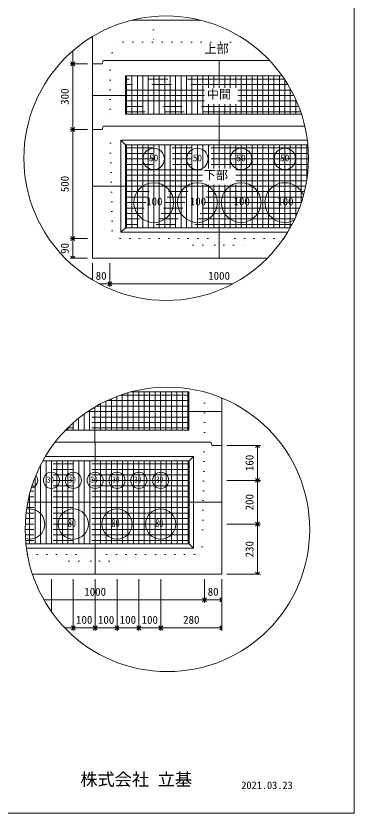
# Model space of a CAD drawing. Units: millimetres, scale not verified. Extents: x -9756 to 9756, y -4614 to 4614.
# Drawn here: x -5896 to -3685, y -3936 to 1277 of the extents above; entities that cross this region are included whole.
import ezdxf
from ezdxf.enums import TextEntityAlignment as Align

# ---------------------------------------------------------------- set-up
doc = ezdxf.new("R2010")
doc.units = ezdxf.units.MM
doc.header["$LTSCALE"] = 20
for name, pattern in [('DASHED1', [1.8, 1.2, -0.6]), ('USER2', [50.8, 31.75, -6.35, 6.35, -6.35]), ('USER5', [3.185, 0.01, -3.175])]:
    doc.linetypes.add(name, pattern=pattern)
for name, color, linetype, lineweight in [('0-2_waku', 7, 'Continuous', 18), ('0-3_gaikei', 7, 'Continuous', 18), ('0-4_kakure', 7, 'DASHED1', 5), ('0-5_sunpou', 7, 'Continuous', 5), ('0-7_hole', 7, 'Continuous', 18), ('0-8_uchigawa', 6, 'Continuous', 18), ('0-D_文字１', 7, 'Continuous', 18), ('0-E_コア部分\u3000寸法補助線3', 150, 'USER2', 18), ('0-F_コア部分\u3000寸法補助線2', 150, 'USER2', 18), ('1-0_コア部分\u3000中心補助線', 1, 'Continuous', 18), ('1-1_コア部分\u3000寸法補助線', 7, 'USER2', 5), ('1-2_uchigawa2', 6, 'USER2', 18)]:
    doc.layers.add(name, color=color, linetype=linetype, lineweight=lineweight)
doc.styles.add('ＭＳ ゴシック', font='')
doc.styles.get('ＭＳ ゴシック').set_extended_font_data('MS Gothic')

# ---------------------------------------------------------------- blocks, each defined once
blk = doc.blocks.new('_Open90')
at = {"layer": '0-5_sunpou'}
blk.add_line((0, 0), (-1, 0), dxfattribs=at)
blk.add_lwpolyline([(-0.5, 0.5), (0, 0), (-0.5, -0.5)], dxfattribs=at)

msp = doc.modelspace()

# ---------------------------------------------------------------- linework, layer by layer
at = {"layer": '0-2_waku'}
for p in [(-3684.87, 4613.79), (-9756.06, -3936.21)]:
    msp.add_line(p, (-3684.87, -3936.21), dxfattribs=at)
at = {"layer": '0-3_gaikei'}
for p, q in [((-5138.67, 1249.55), (-5031.44, 1249.55)), ((-5138.67, 1249.55), (-5031.44, 1249.55)), ((-5138.67, 1249.55), (-5031.44, 1249.55)), ((-4688.1, 1249.55), (-5138.67, 1249.55)), ((-5138.58, 1249.55), (-4688.1, 1249.55)), ((-5138.58, 1249.55), (-4688.1, 1249.55)), ((-5395.72, 963.85), (-5395.72, 1142.44)), ((-5395.72, 963.85), (-5395.72, -307.53)), ((-5331.43, 963.85), (-5395.72, 963.85)), ((-5331.43, 963.85), (-5395.72, 963.85)), ((-5324.29, 985.28), (-5331.43, 963.85)), ((-4565.96, 985.28), (-5323.07, 985.28)), ((-4236.65, 985.28), (-4567.18, 985.28)), ((-5331.43, 535.29), (-5395.72, 535.29)), ((-5331.43, 535.29), (-5395.72, 535.29)), ((-5324.29, 556.72), (-5331.43, 535.29)), ((-4565.96, 556.72), (-5323.07, 556.72)), ((-4007.06, 556.72), (-4567.18, 556.72)), ((-5395.72, -307.53), (-4252.29, -307.53)), ((-5395.72, -307.53), (-4252.29, -307.53)), ((-5395.72, -307.53), (-4252.29, -307.53)), ((-4549.12, -1931.65), (-4549.12, -1221.45)), ((-4620.54, -1510.24), (-4613.4, -1531.67)), ((-4549.12, -1531.67), (-4613.4, -1531.67))]:
    msp.add_line(p, q, dxfattribs=at)
for points in [[(-4620.54, -1510.24), (-5377.66, -1510.24), (-5639.68, -1510.24)], [(-5787.78, -2374.49), (-4549.12, -2374.49), (-4549.12, -1531.67)], [(-5769.64, -2374.49), (-4549.12, -2374.49), (-4549.12, -1531.67)]]:
    msp.add_lwpolyline(points, dxfattribs=at)
at = {"layer": '0-4_kakure', "linetype": 'USER5', "lineweight": 18}
for p, q in [((-4995.73, 1249.55), (-4995.73, 1273.59)), ((-4995.73, 1249.55), (-4995.73, 1106.7)), ((-5265.93, 1035.27), (-5194.51, 1106.7)), ((-5194.51, 1106.7), (-4376.52, 1106.7)), ((-5265.93, 1035.27), (-5280.22, 985.28)), ((-5280.22, 985.28), (-5280.22, 556.72)), ((-5265.47, -128.97), (-5280.22, 556.72)), ((-5265.47, -128.97), (-5214.39, -178.97)), ((-5214.39, -178.97), (-4565.96, -178.97)), ((-4737.38, -221.82), (-4780.24, -178.97)), ((-4146.05, -178.97), (-4565.96, -178.97)), ((-4394.54, -221.82), (-4351.68, -178.97)), ((-4737.38, -221.82), (-4594.53, -221.82)), ((-4594.53, -221.82), (-4588.81, -307.53)), ((-4537.39, -221.82), (-4543.1, -307.53)), ((-4537.39, -221.82), (-4394.54, -221.82)), ((-4663.39, -1510.24), (-4663.39, -1182.61)), ((-4663.39, -1510.24), (-4678.14, -2195.93)), ((-4678.14, -2195.93), (-4729.22, -2245.93)), ((-5820.57, -2245.93), (-5377.65, -2245.93)), ((-5549.07, -2288.78), (-5591.93, -2245.93)), ((-5549.07, -2288.78), (-5406.22, -2288.78)), ((-5406.22, -2288.78), (-5400.51, -2374.49)), ((-4729.22, -2245.93), (-5377.65, -2245.93)), ((-5349.08, -2288.78), (-5354.8, -2374.49)), ((-5349.08, -2288.78), (-5206.23, -2288.78)), ((-5206.23, -2288.78), (-5163.37, -2245.93))]:
    msp.add_line(p, q, dxfattribs=at)
at = {"layer": '0-5_sunpou', "color": 150, "lineweight": 18}
for p, q in [((-5523.31, 1049.4), (-5523.31, 989.56)), ((-5427.14, 963.85), (-5541.88, 963.85)), ((-5458.57, 963.85), (-5541.88, 963.85)), ((-5523.31, 938.13), (-5523.31, 561.01)), ((-5427.14, 535.29), (-5541.88, 535.29)), ((-5427.14, 535.29), (-5541.88, 535.29)), ((-5523.31, 509.58), (-5523.31, -153.25)), ((-5427.14, -178.97), (-5541.88, -178.97)), ((-5458.57, -178.97), (-5541.88, -178.97)), ((-5523.31, -204.68), (-5523.31, -281.82)), ((-5427.14, -307.53), (-5541.88, -307.53)), ((-5395.72, -338.96), (-5395.72, -448.5)), ((-5281.43, -338.96), (-5281.43, -493.84)), ((-5281.43, -338.96), (-5281.43, -493.84)), ((-5348.53, -475.27), (-5307.15, -475.27)), ((-5255.72, -475.27), (-4478.24, -475.27)), ((-4517.69, -1531.67), (-4296.84, -1531.67)), ((-4315.41, -1557.38), (-4315.41, -1734.52)), ((-4517.69, -1760.23), (-4296.84, -1760.23)), ((-4517.69, -1760.23), (-4296.84, -1760.23)), ((-4315.41, -1785.95), (-4315.41, -2020.22)), ((-4517.69, -2045.94), (-4296.84, -2045.94)), ((-4517.69, -2045.94), (-4296.84, -2045.94)), ((-4315.41, -2071.65), (-4315.41, -2348.78)), ((-4517.69, -2374.49), (-4296.84, -2374.49)), ((-5663.36, -2405.92), (-5663.36, -2619.8)), ((-5520.5, -2405.92), (-5520.5, -2744.12)), ((-5520.5, -2405.92), (-5520.5, -2744.12)), ((-5377.65, -2405.92), (-5377.65, -2744.12)), ((-5377.65, -2405.92), (-5377.65, -2744.12)), ((-5234.8, -2405.92), (-5234.8, -2744.12)), ((-5234.8, -2405.92), (-5234.8, -2744.12)), ((-5091.95, -2405.92), (-5091.95, -2744.12)), ((-5091.95, -2405.92), (-5091.95, -2744.12)), ((-4949.1, -2405.92), (-4949.1, -2744.12)), ((-4949.1, -2405.92), (-4949.1, -2744.12)), ((-4663.4, -2405.92), (-4663.4, -2560.8)), ((-4663.4, -2405.92), (-4663.4, -2560.8)), ((-4549.12, -2405.92), (-4549.12, -2560.8)), ((-4549.12, -2405.92), (-4549.12, -2744.12)), ((-5712.89, -2542.23), (-4689.11, -2542.23)), ((-4637.68, -2542.23), (-4574.83, -2542.23)), ((-5575.79, -2725.55), (-5546.22, -2725.55)), ((-5494.79, -2725.55), (-5403.37, -2725.55)), ((-5351.94, -2725.55), (-5260.51, -2725.55)), ((-5209.09, -2725.55), (-5117.66, -2725.55)), ((-5066.24, -2725.55), (-4974.81, -2725.55)), ((-4923.38, -2725.55), (-4574.83, -2725.55))]:
    msp.add_line(p, q, dxfattribs=at)
for centre in [(-4913.38, 346.97), (-4905.04, -2080.95)]:
    msp.add_circle(centre, 930.28, dxfattribs=at)
at = {"layer": '0-7_hole'}
for centre, radius in [((-4994.51, 342.44), 70), ((-4708.81, 342.44), 70), ((-4423.11, 342.44), 70), ((-4137.4, 342.44), 70), ((-4994.51, 56.74), 130), ((-4708.81, 56.74), 130), ((-4423.11, 56.74), 130), ((-5663.36, -1760.23), 52.85), ((-5520.5, -1760.23), 52.85), ((-5377.65, -1760.23), 52.85), ((-5234.8, -1760.23), 52.85), ((-5091.95, -1760.23), 52.85), ((-4949.1, -1760.23), 52.85), ((-5520.5, -2045.94), 98.57), ((-5234.8, -2045.94), 98.57), ((-4949.1, -2045.94), 98.57)]:
    msp.add_circle(centre, radius, dxfattribs=at)
for centre, radius, start, end in [((-4137.4, 56.74), 130, 20.66629, 298.32089), ((-5806.21, -1760.23), 52.85, 281.59033, 39.2294), ((-5806.21, -2045.94), 98.57, 253.99064, 101.55918)]:
    msp.add_arc(centre, radius, start, end, dxfattribs=at)
at = {"layer": '0-8_uchigawa'}
for p, q in [((-5208.79, 463.87), (-5180.22, 435.3)), ((-5208.79, -136.11), (-5208.79, 463.87)), ((-5180.22, 435.3), (-4565.96, 435.3)), ((-5180.22, -107.54), (-5180.22, 435.3)), ((-4565.96, 435.3), (-3987.31, 435.3)), ((-5208.79, -136.11), (-5180.22, -107.54)), ((-5208.79, -136.11), (-4118.37, -136.11)), ((-5180.22, -107.54), (-4101.7, -107.54)), ((-4734.82, -2203.07), (-4734.82, -1603.09)), ((-4763.39, -2174.5), (-4763.39, -1631.67)), ((-5830.6, -2174.5), (-4763.39, -2174.5)), ((-4734.82, -2203.07), (-4763.39, -2174.5)), ((-5827.26, -2203.07), (-4734.82, -2203.07))]:
    msp.add_line(p, q, dxfattribs=at)
for points in [[(-5208.79, 463.87), (-4565.96, 463.87), (-3990.48, 463.87)], [(-5719.63, -1631.67), (-5377.65, -1631.67), (-4763.39, -1631.67), (-4734.82, -1603.09)], [(-5703.2, -1603.09), (-5377.65, -1603.09), (-4734.82, -1603.09)]]:
    msp.add_lwpolyline(points, dxfattribs=at)
at = {"layer": '0-E_コア部分\u3000寸法補助線3'}
for p, q in [((-5173.08, 635.29), (-5173.08, 885.28)), ((-5101.65, 635.29), (-5101.65, 885.28)), ((-5030.23, 635.29), (-5030.23, 885.28)), ((-4958.8, 635.29), (-4958.8, 885.28)), ((-4887.37, 635.29), (-4887.37, 885.28)), ((-4815.95, 635.29), (-4815.95, 885.28)), ((-4744.52, 635.29), (-4744.52, 885.28)), ((-4673.1, 635.29), (-4673.1, 885.28)), ((-4601.67, 806.37), (-4601.67, 885.28)), ((-4530.24, 806.37), (-4530.24, 885.28)), ((-4458.82, 806.37), (-4458.82, 885.28)), ((-4387.39, 635.29), (-4387.39, 885.28)), ((-4315.97, 635.29), (-4315.97, 885.28)), ((-4244.54, 635.29), (-4244.54, 885.28)), ((-4173.12, 635.29), (-4173.12, 885.28)), ((-4663.17, 792.43), (-5180.22, 792.43)), ((-4096.7, 792.43), (-4444.6, 792.43)), ((-4101.69, 635.29), (-4101.69, 801.46)), ((-4663.17, 721), (-5180.22, 721)), ((-4601.67, 635.29), (-4601.67, 699.42)), ((-4530.24, 635.29), (-4530.24, 699.42)), ((-4458.82, 635.29), (-4458.82, 699.42)), ((-4061.61, 721), (-4444.6, 721)), ((-4030.26, 635.29), (-4030.26, 639.39)), ((-5173.08, -107.54), (-5173.08, 435.3)), ((-5101.65, -107.54), (-5101.65, 435.3)), ((-5030.23, -107.54), (-5030.23, 435.3)), ((-4958.8, -107.54), (-4958.8, 435.3)), ((-4887.37, -107.54), (-4887.37, 435.3)), ((-4815.95, -107.54), (-4815.95, 435.3)), ((-4744.52, -107.54), (-4744.52, 435.3)), ((-4673.1, 279.01), (-4673.1, 435.3)), ((-4601.67, 279.01), (-4601.67, 435.3)), ((-4530.24, 279.01), (-4530.24, 435.3)), ((-4458.82, 279.01), (-4458.82, 435.3)), ((-4387.39, -107.54), (-4387.39, 435.3)), ((-4315.97, -107.54), (-4315.97, 435.3)), ((-4244.54, -107.54), (-4244.54, 435.3)), ((-4173.12, -107.54), (-4173.12, 435.3)), ((-4101.69, -107.54), (-4101.69, 435.3)), ((-4030.26, 54.54), (-4030.26, 435.3)), ((-3985.52, 413.87), (-5180.22, 413.87)), ((-3983.12, 342.44), (-5180.22, 342.44)), ((-4676.31, 271.02), (-5180.22, 271.02)), ((-3986.21, 271.02), (-4457.75, 271.02)), ((-4676.31, 199.59), (-5180.22, 199.59)), ((-4673.1, -107.54), (-4673.1, 172.06)), ((-4601.67, -107.54), (-4601.67, 172.06)), ((-4530.24, -107.54), (-4530.24, 172.06)), ((-4458.82, -107.54), (-4458.82, 172.06)), ((-3994.86, 199.59), (-4457.75, 199.59)), ((-4009.21, 128.17), (-5180.22, 128.17)), ((-4029.54, 56.74), (-5180.22, 56.74)), ((-4056.28, -14.69), (-5180.22, -14.69)), ((-4090.06, -86.11), (-5180.22, -86.11)), ((-5200.31, -1431.67), (-5200.31, -1198.78)), ((-5128.88, -1431.67), (-5128.88, -1181.68)), ((-5057.45, -1431.67), (-5057.45, -1181.68)), ((-4986.03, -1431.67), (-4986.03, -1181.68)), ((-4914.6, -1431.67), (-4914.6, -1181.68)), ((-4843.18, -1431.67), (-4843.18, -1181.68)), ((-4771.75, -1431.67), (-4771.75, -1181.68)), ((-5271.73, -1431.67), (-5271.73, -1226)), ((-5414.58, -1431.67), (-5414.58, -1302.64)), ((-4764.61, -1274.54), (-5368.84, -1274.54)), ((-5343.16, -1431.67), (-5343.16, -1260.3)), ((-5486.01, -1431.67), (-5486.01, -1354.39)), ((-4764.61, -1345.96), (-5475.3, -1345.96)), ((-5557.44, -1431.67), (-5557.44, -1417.78)), ((-4763.39, -1653.09), (-5731.08, -1653.09)), ((-5699.07, -2174.5), (-5699.07, -1631.67)), ((-5627.64, -2174.5), (-5627.64, -1631.67)), ((-5556.22, -2174.5), (-5556.22, -1631.67)), ((-5484.79, -2174.5), (-5484.79, -1631.67)), ((-5413.37, -2174.5), (-5413.37, -1631.67)), ((-5341.94, -2174.5), (-5341.94, -1631.67)), ((-5270.51, -2174.5), (-5270.51, -1631.67)), ((-5199.09, -2174.5), (-5199.09, -1631.67)), ((-5127.66, -2174.5), (-5127.66, -1631.67)), ((-5056.24, -2174.5), (-5056.24, -1631.67)), ((-4984.81, -2174.5), (-4984.81, -1631.67)), ((-4913.38, -2174.5), (-4913.38, -1631.67)), ((-4841.96, -2174.5), (-4841.96, -1631.67)), ((-4770.53, -2174.5), (-4770.53, -1631.67)), ((-5770.49, -2174.5), (-5770.49, -1739.78)), ((-4763.39, -1724.52), (-5764.32, -1724.52)), ((-4763.39, -1795.94), (-5790.58, -1795.94)), ((-4763.39, -1867.37), (-5810.46, -1867.37)), ((-4763.39, -1938.8), (-5824.39, -1938.8)), ((-4763.39, -2010.22), (-5832.62, -2010.22)), ((-4763.39, -2081.65), (-5835.31, -2081.65)), ((-4763.39, -2153.07), (-5832.51, -2153.07))]:
    msp.add_line(p, q, dxfattribs=at)
at = {"layer": '0-F_コア部分\u3000寸法補助線2'}
for p, q in [((-5137.36, 635.29), (-5137.36, 885.28)), ((-5065.94, 635.29), (-5065.94, 885.28)), ((-4994.51, 635.29), (-4994.51, 885.28)), ((-4923.09, 635.29), (-4923.09, 885.28)), ((-4780.24, 635.29), (-4780.24, 885.28)), ((-4637.38, 806.37), (-4637.38, 885.28)), ((-4494.53, 806.37), (-4494.53, 885.28)), ((-4351.68, 635.29), (-4351.68, 885.28)), ((-4208.83, 635.29), (-4208.83, 885.28)), ((-4117.21, 828.14), (-5180.22, 828.14)), ((-4065.98, 635.29), (-4065.98, 730.78)), ((-4046.81, 685.29), (-5180.22, 685.29)), ((-4637.38, 635.29), (-4637.38, 699.42)), ((-4494.53, 635.29), (-4494.53, 699.42)), ((-5065.94, -107.54), (-5065.94, 435.3)), ((-4994.51, -107.54), (-4994.51, 435.3)), ((-4923.09, -107.54), (-4923.09, 435.3)), ((-4780.24, -107.54), (-4780.24, 435.3)), ((-4637.38, 279.01), (-4637.38, 435.3)), ((-4494.53, 279.01), (-4494.53, 435.3)), ((-4351.68, -107.54), (-4351.68, 435.3)), ((-4208.83, -107.54), (-4208.83, 435.3)), ((-4065.98, -36.85), (-4065.98, 435.3)), ((-3983.63, 378.16), (-5180.22, 378.16)), ((-4676.31, 235.3), (-5180.22, 235.3)), ((-3989.83, 235.3), (-4457.75, 235.3)), ((-4637.38, -107.54), (-4637.38, 172.06)), ((-4494.53, -107.54), (-4494.53, 172.06)), ((-4018.6, 92.45), (-5180.22, 92.45)), ((-4072.25, -50.4), (-5180.22, -50.4)), ((-5164.59, -1431.67), (-5164.59, -1187.62)), ((-5021.74, -1431.67), (-5021.74, -1181.68)), ((-4878.89, -1431.67), (-4878.89, -1181.68)), ((-5307.44, -1431.67), (-5307.44, -1242.21)), ((-4764.61, -1238.82), (-5300.3, -1238.82)), ((-5450.3, -1431.67), (-5450.3, -1327.22)), ((-4764.61, -1381.67), (-5518.57, -1381.67)), ((-5734.78, -2174.5), (-5734.78, -1660.31)), ((-5591.93, -2174.5), (-5591.93, -1631.67)), ((-5449.08, -2174.5), (-5449.08, -1631.67)), ((-5306.23, -2174.5), (-5306.23, -1631.67)), ((-5163.37, -2174.5), (-5163.37, -1631.67)), ((-5020.52, -2174.5), (-5020.52, -1631.67)), ((-4877.67, -2174.5), (-4877.67, -1631.67)), ((-4763.39, -1688.81), (-5748.62, -1688.81)), ((-5806.21, -2174.5), (-5806.21, -1850.08)), ((-4763.39, -1831.66), (-5801.29, -1831.66)), ((-4763.39, -1974.51), (-5829.2, -1974.51)), ((-4763.39, -2117.36), (-5834.6, -2117.36))]:
    msp.add_line(p, q, dxfattribs=at)
at = {"layer": '1-0_コア部分\u3000中心補助線'}
for p, q in [((-4565.96, 806.37), (-4565.96, 985.28)), ((-4663.17, 756.71), (-5395.72, 756.71)), ((-4078.21, 756.71), (-4444.6, 756.71)), ((-4565.96, 556.72), (-4565.96, 699.42)), ((-4565.96, 279.01), (-4565.96, 556.72)), ((-5394.5, 163.88), (-4001.3, 163.88)), ((-4565.96, -307.53), (-4565.96, 172.06)), ((-5378.87, -1510.24), (-5378.87, -1280.39)), ((-4551.55, -1310.25), (-5426.03, -1310.25)), ((-5377.65, -2374.49), (-5377.65, -1510.24)), ((-5818.15, -1903.08), (-4549.11, -1903.08))]:
    msp.add_line(p, q, dxfattribs=at)
at = {"layer": '1-1_コア部分\u3000寸法補助線'}
for p, q in [((-4139.92, 863.85), (-5180.22, 863.85)), ((-5137.36, 635.29), (-5137.36, 885.28)), ((-4994.51, 635.29), (-4994.51, 885.28)), ((-4851.66, 635.29), (-4851.66, 885.28)), ((-4708.81, 635.29), (-4708.81, 885.28)), ((-4423.11, 635.29), (-4423.11, 885.28)), ((-4280.25, 635.29), (-4280.25, 885.28)), ((-4137.4, 635.29), (-4137.4, 860.06)), ((-4033.7, 649.57), (-5180.22, 649.57)), ((-5137.36, -107.54), (-5137.36, 435.3)), ((-4994.51, -107.54), (-4994.51, 435.3)), ((-4851.66, -107.54), (-4851.66, 435.3)), ((-4708.81, -107.54), (-4708.81, 435.3)), ((-4423.11, -107.54), (-4423.11, 435.3)), ((-4280.25, -107.54), (-4280.25, 435.3)), ((-4137.4, -107.54), (-4137.4, 435.3)), ((-3994.55, 201.51), (-3994.55, 435.3)), ((-3983.98, 306.73), (-5180.22, 306.73)), ((-4042.08, 21.03), (-5180.22, 21.03)), ((-5093.17, -1431.67), (-5093.17, -1181.68)), ((-4950.32, -1431.67), (-4950.32, -1181.68)), ((-4807.46, -1431.67), (-4807.46, -1181.68)), ((-5236.02, -1431.67), (-5236.02, -1211.55)), ((-4764.61, -1203.11), (-5212.95, -1203.11)), ((-5521.72, -1431.67), (-5521.72, -1384.45)), ((-4764.61, -1417.39), (-5557.03, -1417.39)), ((-5663.36, -2174.5), (-5663.36, -1631.67)), ((-5520.5, -2174.5), (-5520.5, -1631.67)), ((-5234.8, -2174.5), (-5234.8, -1631.67)), ((-5091.95, -2174.5), (-5091.95, -1631.67)), ((-4949.1, -2174.5), (-4949.1, -1631.67)), ((-4806.25, -2174.5), (-4806.25, -1631.67)), ((-4763.39, -1760.23), (-5778.28, -1760.23)), ((-5806.21, -2174.5), (-5806.21, -1850.08)), ((-4763.39, -2045.94), (-5834.65, -2045.94))]:
    msp.add_line(p, q, dxfattribs=at)
at = {"layer": '1-2_uchigawa2'}
for p, q in [((-5180.22, 885.28), (-4565.96, 885.28)), ((-5180.22, 885.28), (-5180.22, 635.29)), ((-4154.68, 885.28), (-4565.96, 885.28)), ((-5180.22, 635.29), (-4565.96, 635.29)), ((-4028.92, 635.29), (-4565.96, 635.29)), ((-4764.61, -1181.68), (-5143.22, -1181.68)), ((-4764.61, -1181.68), (-4764.61, -1431.67)), ((-5571.26, -1431.67), (-5378.87, -1431.67)), ((-4764.61, -1431.67), (-5378.87, -1431.67))]:
    msp.add_line(p, q, dxfattribs=at)

# ---------------------------------------------------------------- block references
at = {"layer": '0-5_sunpou', "xscale": 25.7133, "yscale": 25.7133}
for p, rotation in [((-5523.31, 963.85), 270), ((-5523.31, 963.85), 90), ((-5523.31, 535.29), 270), ((-5523.31, 535.29), 90), ((-5523.31, -178.97), 270), ((-5523.31, -178.97), 90), ((-5523.31, -307.53), 270), ((-5281.43, -475.27), 180), ((-4315.41, -1531.67), 90), ((-4315.41, -1760.23), 270), ((-4315.41, -1760.23), 90), ((-4315.41, -2045.94), 270), ((-4315.41, -2045.94), 90), ((-4315.41, -2374.49), 270), ((-4663.4, -2542.23), 180), ((-5520.5, -2725.55), 180), ((-5377.65, -2725.55), 180), ((-5234.8, -2725.55), 180), ((-5091.95, -2725.55), 180), ((-4949.1, -2725.55), 180)]:
    msp.add_blockref('_Open90', p, dxfattribs=dict(at, rotation=rotation))
for p in [(-5281.43, -475.27), (-4663.4, -2542.23), (-4549.12, -2542.23), (-5520.5, -2725.55), (-5377.65, -2725.55), (-5234.8, -2725.55), (-5091.95, -2725.55), (-4949.1, -2725.55), (-4549.12, -2725.55)]:
    msp.add_blockref('_Open90', p, dxfattribs=at)

# ---------------------------------------------------------------- texts
at = {"layer": '0-5_sunpou', "style": 'ＭＳ ゴシック'}
for s, p in [('300', (-5534.74, 696)), ('500', (-5534.74, 124.59)), ('90', (-5534.74, -278.96)), ('160', (-4326.83, -1699.52)), ('200', (-4326.83, -1956.65)), ('230', (-4326.83, -2263.78))]:
    msp.add_text(s, height=52.36, rotation=90, dxfattribs=at).set_placement(p, align=Align.BOTTOM_LEFT)
for s, p in [('80', (-5374.29, -463.84)), ('1000', (-4638.6, -463.84)), ('1000', (-5449.08, -2530.8)), ('80', (-4641.97, -2530.8)), ('100', (-5502.65, -2714.12)), ('100', (-5359.8, -2714.12)), ('100', (-5216.94, -2714.12)), ('100', (-5074.09, -2714.12)), ('280', (-4802.68, -2714.12))]:
    msp.add_text(s, height=52.36, dxfattribs=at).set_placement(p, align=Align.BOTTOM_LEFT)
at = {"layer": '0-D_文字１', "style": 'ＭＳ ゴシック'}
for s, height, p in [('上部', 58.18, (-4662.79, 1016.16)), ('中間', 58.18, (-4647.47, 719.6)), ('50', 44.51, (-5025.36, 313.38)), ('50', 44.51, (-4739.65, 313.38)), ('50', 44.51, (-4453.95, 313.38)), ('50', 44.51, (-4168.25, 313.38)), ('下部', 58.18, (-4667.77, 191.34)), ('100', 52.36, (-5044.43, 22.2)), ('100', 52.36, (-4758.73, 22.2)), ('100', 52.36, (-4473.02, 22.2)), ('100', 52.36, (-4187.32, 22.2)), ('株式会社 立基', 82.47, (-5474.93, -3781.76)), ('2021.03.23', 49.48, (-4422.37, -3794.08))]:
    msp.add_text(s, height=height, dxfattribs=at).set_placement(p, align=Align.BOTTOM_LEFT)
at = {"layer": '0-D_文字１', "style": 'ＭＳ ゴシック', "width": 0.7}
for s, height, p in [('30', 40.06, (-5693.36, -1786.71)), ('30', 40.06, (-5550.51, -1786.71)), ('30', 40.06, (-5407.66, -1786.71)), ('30', 40.06, (-5264.81, -1786.71)), ('30', 40.06, (-5121.96, -1786.71)), ('30', 40.06, (-4979.1, -1786.71)), ('80', 52.36, (-5556.32, -2081.2)), ('80', 52.36, (-5270.61, -2081.2)), ('80', 52.36, (-4984.91, -2081.2))]:
    msp.add_text(s, height=height, dxfattribs=at).set_placement(p, align=Align.BOTTOM_LEFT)

doc.saveas('drawing.dxf')
